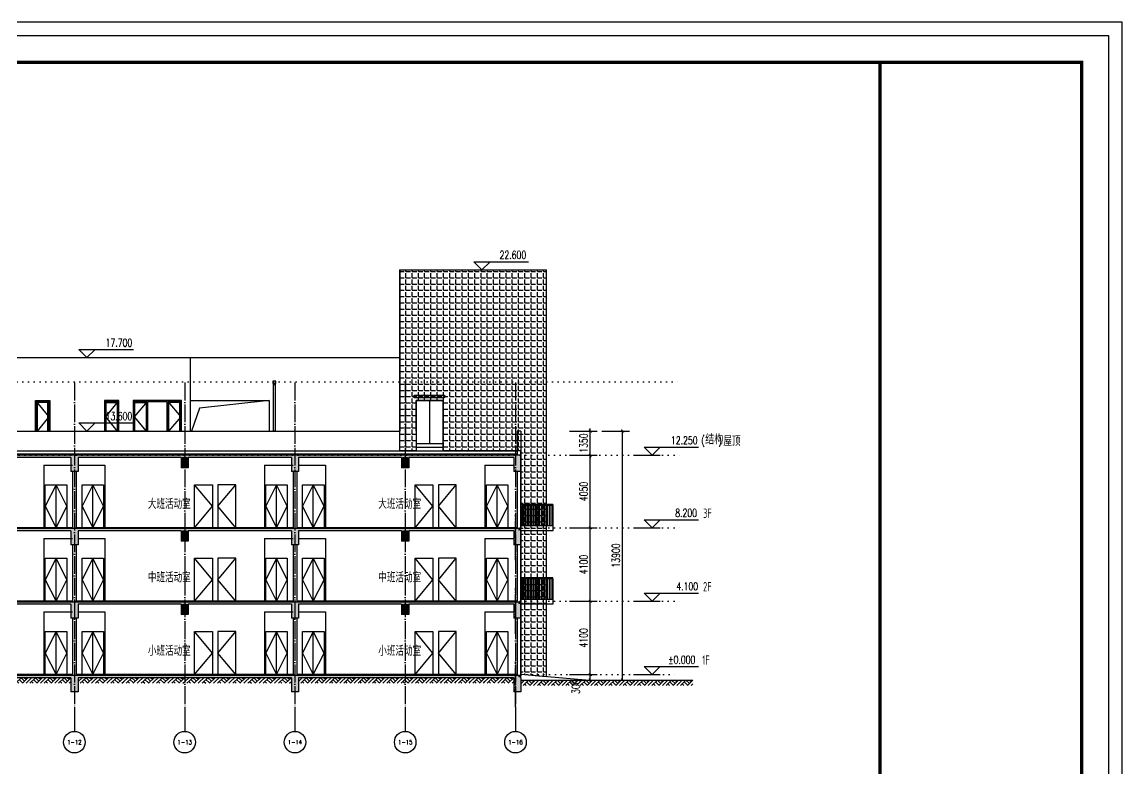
# Model space of a CAD drawing. Header units: millimetres. Extents: x -1048436 to -185795, y -983427 to 400387.
# Drawn here: x -707016 to -645663, y -934473 to -892827 of the extents above; entities that cross this region are included whole.
import ezdxf
from ezdxf.enums import TextEntityAlignment as Align

# ---------------------------------------------------------------- set-up
doc = ezdxf.new("R2010")
doc.units = ezdxf.units.MM
doc.header["$LTSCALE"] = 500
for name, pattern in [('1#游泳馆轴网$0$DOTE', [2.42, 2, -0.2, 0.02, -0.2]), ('A-FP_05$0$pln_L5$0$Col_L4$0$PHANTOM', [63.5, 31.75, -6.35, 6.35, -6.35, 6.35, -6.35]), ('DOT', [6.35, 0, -6.35])]:
    doc.linetypes.add(name, pattern=pattern)
for name, color, linetype in [('1#游泳馆轴网$0$建-轴线', 1, '1#游泳馆轴网$0$DOTE'), ('AXIS', 3, 'Continuous'), ('AXIS_TEXT', 7, 'Continuous'), ('C-SHET-TTLB', 11, 'Continuous'), ('DIM_ELEV', 3, 'Continuous'), ('PUB_DIM', 3, 'Continuous'), ('PUB_TEXT', 7, 'Continuous'), ('建-填充', 9, 'Continuous'), ('建-墙', 254, 'Continuous'), ('建-墙-完成面', 95, 'Continuous'), ('建-文字', 4, 'Continuous'), ('建-楼梯-扶手栏杆', 3, 'Continuous'), ('建-看线', 8, 'Continuous'), ('建-窗', 135, 'Continuous'), ('楼层虚线', 1, 'Continuous')]:
    doc.layers.add(name, color=color, linetype=linetype)
doc.styles.add('_TCH_AXIS', font='COMPLEX', dxfattribs={"bigfont": 'GBCBIG'})
doc.styles.add('_TCH_DIM', font='SIMPLEX', dxfattribs={"bigfont": 'GBCBIG'})
doc.styles.add('_TCH_DIM_T3', font='SIMPLEX', dxfattribs={"width": 0.705882, "bigfont": 'GBCBIG'})
doc.styles.add('ECADI', font='hzs.shx', dxfattribs={"width": 0.7, "bigfont": 'hztxt.shx'})
doc.styles.add('XD2008', font='xd-hzs.shx', dxfattribs={"width": 0.7, "bigfont": 'xd-hztxt.shx'})
doc.dimstyles.new('_TCH_ARCH&&150', dxfattribs={"dimtxt": 446.25, "dimasz": 150, "dimexe": 375, "dimexo": 450, "dimgap": 150, "dimtad": 1, "dimdec": 0, "dimzin": 0, "dimdsep": 46, "dimtxsty": '_TCH_DIM_T3', "dimblk": 'ARCHTICK', "dimcen": 0.09, "dimclrt": 7, "dimazin": 2, "dimtfac": 1, "dimtdec": 0, "dimtix": 1, "dimtmove": 2, "dimatfit": 3, "dimldrblk": 'ARCHTICK', "dimfxl": 1, "dimtolj": 1, "dimtzin": 0, "dimarcsym": 0})

# ---------------------------------------------------------------- blocks, each defined once
blk = doc.blocks.new('集团图框A1')
at = {"layer": 'C-SHET-TTLB'}
for points in [[(1095.85, -95.53), (1095.85, -699.53), (244.85, -699.53), (244.85, -95.53)], [(1090.85, -100.53), (1090.85, -694.53), (249.85, -694.53), (249.85, -100.53)]]:
    blk.add_lwpolyline(points, close=True, dxfattribs=at)
at = {"layer": 'C-SHET-TTLB', "const_width": 1.2}
blk.add_lwpolyline([(268.25, -110.53), (1080.85, -110.53), (1080.85, -684.53), (268.25, -684.53)], close=True, dxfattribs=at)
at = {"layer": 'C-SHET-TTLB'}
blk.add_lwpolyline([(1005.85, -110.53, 1.2, 1.2, 0), (1005.85, -684.53, 0.9, 0.9, 0)], format="xyseb", dxfattribs=at)
at = {"color": 2, "style": 'ECADI', "width": 0.7}
for tag, p in [('序号1', (1009.72, -381.88)), ('记要1', (1037.92, -381.9)), ('日期1', (1073.26, -381.71)), ('序号2', (1009.72, -387.77)), ('记要2', (1037.92, -387.79)), ('日期2', (1073.26, -387.6)), ('序号3', (1009.72, -393.63)), ('记要3', (1037.92, -393.65)), ('日期3', (1073.26, -393.46)), ('序号4', (1009.72, -399.51)), ('记要4', (1037.92, -399.53)), ('日期4', (1073.26, -399.35)), ('合作设计单位', (1042.53, -542.75)), ('审定人', (1041.84, -561.74)), ('审核人', (1041.84, -571.23)), ('设计总负责人', (1041.84, -580.99)), ('专业负责人', (1041.84, -591.72)), ('校对人', (1041.84, -601.96)), ('设计人', (1041.84, -611.83)), ('建设单位上', (1044.38, -619.93)), ('建设单位中', (1044.38, -623.89)), ('建设单位下', (1044.38, -627.74)), ('项目名称上', (1044.35, -632.3)), ('项目名称中', (1044.35, -636.38)), ('项目名称下', (1044.35, -640.33)), ('子项', (1043.59, -646.93)), ('图名上', (1044.47, -653.59)), ('图名中', (1044.47, -657.5)), ('图名下', (1044.47, -661.62)), ('工程编号', (1027.1, -667.58)), ('阶段', (1063.92, -667.61)), ('比例', (1025.96, -674.19)), ('专业', (1063.72, -673.97)), ('日期', (1026.1, -680.73)), ('图别、图号', (1066.05, -680.84))]:
    blk.add_attdef(tag, text='', height=3.5, dxfattribs=at).set_placement(p, align=Align.MIDDLE)
blk = doc.blocks.new('A1')
blk.add_blockref('集团图框A1', (-609654.51, -640037.88))
blk = doc.blocks.new('_ArchTick')
at = {"color": 0, "linetype": 'ByBlock', "const_width": 0.4}
blk.add_lwpolyline([(-0.5, -0.5), (0.5, 0.5)], dxfattribs=at)
blk = doc.blocks.new('*D311')
at = {"layer": 'Defpoints', "color": 0, "transparency": 16777216}
for p in [(-675117, -915661), (-673514, -915661), (-675117, -929561)]:
    blk.add_point(p, dxfattribs=at)
at = {"layer": 'PUB_DIM', "color": 0, "lineweight": -2, "transparency": 16777216}
for p, q in [((-674667, -915661), (-673139, -915661)), ((-673514, -929561), (-673514, -915661)), ((-674667, -929561), (-673139, -929561))]:
    blk.add_line(p, q, dxfattribs=at)
at = {"layer": 'PUB_DIM', "color": 0, "lineweight": -2, "transparency": 16777216, "xscale": 150, "yscale": 150, "zscale": 150}
for p, rotation in [((-673514, -915661), 90), ((-673514, -929561), 270)]:
    blk.add_blockref('_ArchTick', p, dxfattribs=dict(at, rotation=rotation))
at = {"layer": 'PUB_DIM', "color": 7, "transparency": 16777216, "insert": (-673887, -922611), "char_height": 446.2, "attachment_point": 5, "rotation": 90, "style": '_TCH_DIM_T3'}
blk.add_mtext('\\A1;13900', dxfattribs=at)
blk = doc.blocks.new('*D2859')
at = {"layer": 'Defpoints', "color": 0, "transparency": 16777216}
for p in [(-676920, -929261), (-675317, -929261), (-676920, -929561)]:
    blk.add_point(p, dxfattribs=at)
at = {"layer": 'PUB_DIM', "color": 0, "lineweight": -2, "transparency": 16777216}
for p, q in [((-676470, -929261), (-674942, -929261)), ((-675317, -929561), (-675317, -929261)), ((-676470, -929561), (-674942, -929561))]:
    blk.add_line(p, q, dxfattribs=at)
at = {"layer": 'PUB_DIM', "color": 0, "lineweight": -2, "transparency": 16777216, "xscale": 150, "yscale": 150, "zscale": 150}
for p, rotation in [((-675317, -929261), 90), ((-675317, -929561), 270)]:
    blk.add_blockref('_ArchTick', p, dxfattribs=dict(at, rotation=rotation))
at = {"layer": 'PUB_DIM', "color": 7, "transparency": 16777216, "insert": (-676127, -929931), "char_height": 446.2, "attachment_point": 5, "rotation": 90, "style": '_TCH_DIM_T3'}
blk.add_mtext('\\A1;300', dxfattribs=at)
blk = doc.blocks.new('*D2860')
at = {"layer": 'Defpoints', "color": 0, "transparency": 16777216}
for p in [(-676920, -925161), (-675317, -925161), (-676920, -929261)]:
    blk.add_point(p, dxfattribs=at)
at = {"layer": 'PUB_DIM', "color": 0, "lineweight": -2, "transparency": 16777216}
for p, q in [((-676470, -925161), (-674942, -925161)), ((-675317, -929261), (-675317, -925161)), ((-676470, -929261), (-674942, -929261))]:
    blk.add_line(p, q, dxfattribs=at)
at = {"layer": 'PUB_DIM', "color": 0, "lineweight": -2, "transparency": 16777216, "xscale": 150, "yscale": 150, "zscale": 150}
for p, rotation in [((-675317, -925161), 90), ((-675317, -929261), 270)]:
    blk.add_blockref('_ArchTick', p, dxfattribs=dict(at, rotation=rotation))
at = {"layer": 'PUB_DIM', "color": 7, "transparency": 16777216, "insert": (-675690, -927211), "char_height": 446.2, "attachment_point": 5, "rotation": 90, "style": '_TCH_DIM_T3'}
blk.add_mtext('\\A1;4100', dxfattribs=at)
blk = doc.blocks.new('*D2861')
at = {"layer": 'Defpoints', "color": 0, "transparency": 16777216}
for p in [(-676920, -921061), (-675317, -921061), (-676920, -925161)]:
    blk.add_point(p, dxfattribs=at)
at = {"layer": 'PUB_DIM', "color": 0, "lineweight": -2, "transparency": 16777216}
for p, q in [((-676470, -921061), (-674942, -921061)), ((-675317, -925161), (-675317, -921061)), ((-676470, -925161), (-674942, -925161))]:
    blk.add_line(p, q, dxfattribs=at)
at = {"layer": 'PUB_DIM', "color": 0, "lineweight": -2, "transparency": 16777216, "xscale": 150, "yscale": 150, "zscale": 150}
for p, rotation in [((-675317, -921061), 90), ((-675317, -925161), 270)]:
    blk.add_blockref('_ArchTick', p, dxfattribs=dict(at, rotation=rotation))
at = {"layer": 'PUB_DIM', "color": 7, "transparency": 16777216, "insert": (-675690, -923111), "char_height": 446.2, "attachment_point": 5, "rotation": 90, "style": '_TCH_DIM_T3'}
blk.add_mtext('\\A1;4100', dxfattribs=at)
blk = doc.blocks.new('*D2862')
at = {"layer": 'Defpoints', "color": 0, "transparency": 16777216}
for p in [(-676920, -917011), (-675317, -917011), (-676920, -921061)]:
    blk.add_point(p, dxfattribs=at)
at = {"layer": 'PUB_DIM', "color": 0, "lineweight": -2, "transparency": 16777216}
for p, q in [((-676470, -917011), (-674942, -917011)), ((-675317, -921061), (-675317, -917011)), ((-676470, -921061), (-674942, -921061))]:
    blk.add_line(p, q, dxfattribs=at)
at = {"layer": 'PUB_DIM', "color": 0, "lineweight": -2, "transparency": 16777216, "xscale": 150, "yscale": 150, "zscale": 150}
for p, rotation in [((-675317, -917011), 90), ((-675317, -921061), 270)]:
    blk.add_blockref('_ArchTick', p, dxfattribs=dict(at, rotation=rotation))
at = {"layer": 'PUB_DIM', "color": 7, "transparency": 16777216, "insert": (-675690, -919036), "char_height": 446.2, "attachment_point": 5, "rotation": 90, "style": '_TCH_DIM_T3'}
blk.add_mtext('\\A1;4050', dxfattribs=at)
blk = doc.blocks.new('*D2863')
at = {"layer": 'Defpoints', "color": 0, "transparency": 16777216}
for p in [(-676920, -915661), (-675317, -915661), (-676920, -917011)]:
    blk.add_point(p, dxfattribs=at)
at = {"layer": 'PUB_DIM', "color": 0, "lineweight": -2, "transparency": 16777216}
for p, q in [((-676470, -915661), (-674942, -915661)), ((-675317, -915661), (-675317, -915511)), ((-675317, -917011), (-675317, -915661)), ((-676470, -917011), (-674942, -917011)), ((-675317, -917011), (-675317, -917161))]:
    blk.add_line(p, q, dxfattribs=at)
at = {"layer": 'PUB_DIM', "color": 0, "lineweight": -2, "transparency": 16777216, "xscale": 150, "yscale": 150, "zscale": 150}
for p, rotation in [((-675317, -915661), 270), ((-675317, -917011), 90)]:
    blk.add_blockref('_ArchTick', p, dxfattribs=dict(at, rotation=rotation))
at = {"layer": 'PUB_DIM', "color": 7, "transparency": 16777216, "insert": (-675690, -916336), "char_height": 446.2, "attachment_point": 5, "rotation": 90, "style": '_TCH_DIM_T3'}
blk.add_mtext('\\A1;1350', dxfattribs=at)
blk = doc.blocks.new('$LinePat$素土夯实')
at = {"color": 0}
for p, q in [((0, -210), (210, 0)), ((120, -300), (420, 0)), ((420, 0), (608, -188)), ((495, -300), (795, 0)), ((615, 0), (705, -90)), ((210, -210), (300, -300)), ((315, -105), (502, -293)), ((705, -300), (795, -210))]:
    blk.add_line(p, q, dxfattribs=at)

msp = doc.modelspace()

# ---------------------------------------------------------------- hatches: boundary and pattern name
at = {"layer": '建-填充', "linetype": 'A-FP_05$0$pln_L5$0$Col_L4$0$PHANTOM'}
h = msp.add_hatch(dxfattribs=at)
h.set_pattern_fill('ANGLE', color=256, scale=100)
h.set_pattern_definition([(0, (670.55, -357387.74), (0, 349.25), [254, -95.25]), (90, (670.55, -357387.74), (-349.25, 2e-14), [254, -95.25])])
h.paths.add_polyline_path([(-677773.3, -929379.6), (-679192.1, -929261.4), (-679192.1, -916761.4), (-683532.1, -916761.4), (-683532.1, -913961.4), (-685032.1, -913961.4), (-685032.1, -916761.4), (-685942.1, -916761.4), (-685942.1, -906661.4), (-677773.3, -906661.4)])
at = {"layer": '建-填充'}
for points in [[(-704092.1, -917091.4), (-704092.1, -917011.4), (-710242.1, -917011.4), (-710242.1, -917091.4), (-710042.1, -917131.4), (-704292.1, -917131.4)], [(-704092.1, -917091.4), (-704292.1, -917131.4), (-704292.1, -917911.2), (-703892.1, -917911.2), (-703892.1, -917131.4)], [(-697942.1, -917091.4), (-697942.1, -917011.4), (-704092.1, -917011.4), (-704092.1, -917091.4), (-703892.1, -917131.4), (-698142.1, -917131.4)], [(-697942.1, -917091.4), (-698142.1, -917131.4), (-698142.1, -917711.2), (-697742.1, -917711.2), (-697742.1, -917131.4)], [(-691792.1, -917091.4), (-691792.1, -917011.4), (-697942.1, -917011.4), (-697942.1, -917091.4), (-697742.1, -917131.4), (-691992.1, -917131.4)], [(-691792.1, -917091.4), (-691992.1, -917131.4), (-691992.1, -917911.4), (-691592.1, -917911.4), (-691592.1, -917131.4)], [(-685642.1, -917091.4), (-685642.1, -917011.4), (-691792.1, -917011.4), (-691792.1, -917091.4), (-691592.1, -917131.4), (-685842.1, -917131.4)], [(-685642.1, -917091.4), (-685842.1, -917131.4), (-685842.1, -917711.4), (-685442.1, -917711.4), (-685442.1, -917131.4)], [(-679592.1, -917131.4), (-679192.1, -917011.4), (-685642.1, -917011.4), (-685642.1, -917091.4), (-685442.1, -917131.4)], [(-679192.1, -917011.4), (-679592.1, -917131.4), (-679592.1, -917911.4), (-679192.1, -917911.4)], [(-704092.1, -921191.4), (-704092.1, -921111.4), (-710242.1, -921111.4), (-710242.1, -921191.4), (-710042.1, -921231.4), (-704292.1, -921231.4)], [(-704092.1, -921191.4), (-704292.1, -921231.4), (-704292.1, -922011.2), (-703892.1, -922011.2), (-703892.1, -921231.4)], [(-697942.1, -921191.4), (-697942.1, -921111.4), (-704092.1, -921111.4), (-704092.1, -921191.4), (-703892.1, -921231.4), (-698142.1, -921231.4)], [(-697942.1, -921191.4), (-698142.1, -921231.4), (-698142.1, -921811.2), (-697742.1, -921811.2), (-697742.1, -921231.4)], [(-691792.1, -921191.4), (-691792.1, -921111.4), (-697942.1, -921111.4), (-697942.1, -921191.4), (-697742.1, -921231.4), (-691992.1, -921231.4)], [(-691792.1, -921191.4), (-691992.1, -921231.4), (-691992.1, -922011.4), (-691592.1, -922011.4), (-691592.1, -921231.4)], [(-685642.1, -921191.4), (-685642.1, -921111.4), (-691792.1, -921111.4), (-691792.1, -921191.4), (-691592.1, -921231.4), (-685842.1, -921231.4)], [(-685642.1, -921191.4), (-685842.1, -921231.4), (-685842.1, -921811.4), (-685442.1, -921811.4), (-685442.1, -921231.4)], [(-679358.8, -921191.4), (-679292.1, -921111.4), (-685642.1, -921111.4), (-685642.1, -921191.4), (-685442.1, -921231.4), (-679592.1, -921231.4)], [(-679358.8, -921191.4), (-679592.1, -921231.4), (-679592.1, -922011.4), (-679192.1, -922011.4), (-679192.1, -921231.4)], [(-679192.1, -921111.4), (-679292.1, -921111.4), (-679358.8, -921191.4), (-679192.1, -921231.4)], [(-704092.1, -925291.4), (-704092.1, -925211.4), (-710242.1, -925211.4), (-710242.1, -925291.4), (-710042.1, -925331.4), (-704292.1, -925331.4)], [(-704092.1, -925291.4), (-704292.1, -925331.4), (-704292.1, -926111.2), (-703892.1, -926111.2), (-703892.1, -925331.4)], [(-697942.1, -925291.4), (-697942.1, -925211.4), (-704092.1, -925211.4), (-704092.1, -925291.4), (-703892.1, -925331.4), (-698142.1, -925331.4)], [(-697942.1, -925291.4), (-698142.1, -925331.4), (-698142.1, -925911.2), (-697742.1, -925911.2), (-697742.1, -925331.4)], [(-691792.1, -925291.4), (-691792.1, -925211.4), (-697942.1, -925211.4), (-697942.1, -925291.4), (-697742.1, -925331.4), (-691992.1, -925331.4)], [(-691792.1, -925291.4), (-691992.1, -925331.4), (-691992.1, -926111.4), (-691592.1, -926111.4), (-691592.1, -925331.4)], [(-685642.1, -925291.4), (-685642.1, -925211.4), (-691792.1, -925211.4), (-691792.1, -925291.4), (-691592.1, -925331.4), (-685842.1, -925331.4)], [(-685642.1, -925291.4), (-685842.1, -925331.4), (-685842.1, -925911.4), (-685442.1, -925911.4), (-685442.1, -925331.4)], [(-679358.8, -925291.4), (-679292.1, -925211.4), (-685642.1, -925211.4), (-685642.1, -925291.4), (-685442.1, -925331.4), (-679592.1, -925331.4)], [(-679358.8, -925291.4), (-679592.1, -925331.4), (-679592.1, -926111.4), (-679192.1, -926111.4), (-679192.1, -925331.4)], [(-679192.1, -925211.4), (-679292.1, -925211.4), (-679358.8, -925291.4), (-679192.1, -925331.4)], [(-704092.1, -929391.4), (-704092.1, -929311.4), (-716692.1, -929311.4), (-716292.1, -929431.4), (-704292.1, -929431.4)], [(-704092.1, -929391.4), (-704292.1, -929431.4), (-704292.1, -930211.2), (-703892.1, -930211.2), (-703892.1, -929431.4)], [(-691792.1, -929391.4), (-691792.1, -929311.4), (-704092.1, -929311.4), (-704092.1, -929391.4), (-703892.1, -929431.4), (-691992.1, -929431.4)], [(-691792.1, -929391.4), (-691992.1, -929431.4), (-691992.1, -930211.4), (-691592.1, -930211.4), (-691592.1, -929431.4)], [(-679358.8, -929391.4), (-679292.1, -929311.4), (-691792.1, -929311.4), (-691792.1, -929391.4), (-691592.1, -929431.4), (-679592.1, -929431.4)], [(-679358.8, -929391.4), (-679592.1, -929431.4), (-679592.1, -930211.4), (-679192.1, -930211.4), (-679192.1, -929431.4)], [(-679192.1, -929311.4), (-679292.1, -929311.4), (-679358.8, -929391.4), (-679192.1, -929431.4)]]:
    msp.add_hatch(color=256, dxfattribs=at).paths.add_polyline_path(points)

# ---------------------------------------------------------------- linework, layer by layer
for p, q in [((-685942.1, -906661.4), (-677773.3, -906661.4)), ((-685942.1, -906661.4), (-685942.1, -915661.4)), ((-677773.3, -906661.4), (-677773.3, -929379.6)), ((-734540.5, -911561.4), (-685942.1, -911561.4)), ((-697640.5, -911561.4), (-697640.5, -915661.4)), ((-692851.9, -912879.7), (-693033.9, -912879.7)), ((-693033.9, -912879.7), (-693033.9, -912984.8)), ((-692851.9, -912984.8), (-692851.9, -912879.7)), ((-693033.9, -912984.8), (-692851.9, -912984.8)), ((-693033.9, -912984.8), (-692992.9, -913061.4)), ((-692992.9, -913061.4), (-692892.9, -913061.4)), ((-692892.9, -913061.4), (-692851.9, -912984.8)), ((-697640.5, -913961.4), (-693234.2, -913961.4)), ((-693234.2, -913961.4), (-693234.2, -915661.4)), ((-685032.1, -913961.4), (-683532.1, -913961.4)), ((-685032.1, -913961.4), (-683532.1, -913961.4)), ((-685032.1, -913961.4), (-685032.1, -915661.4)), ((-684282.1, -913961.4), (-684282.1, -916361.4)), ((-683532.1, -913961.4), (-683532.1, -915661.4)), ((-685032.1, -914611.4), (-685032.1, -915661.4)), ((-683532.1, -914611.4), (-683532.1, -915661.4)), ((-685032.1, -916361.4), (-683532.1, -916361.4)), ((-685032.1, -916561.4), (-683532.1, -916561.4)), ((-728792.1, -916761.4), (-679392.1, -916761.4)), ((-677392.1, -920961.4), (-679192.1, -920961.4)), ((-677392.1, -921061.4), (-677392.1, -920961.4)), ((-677392.1, -925061.4), (-679192.1, -925061.4)), ((-677392.1, -925161.4), (-677392.1, -925061.4)), ((-679192.1, -929561.4), (-669604.8, -929561.4))]:
    msp.add_line(p, q)
at = {"const_width": 50}
msp.add_lwpolyline([(-677773.3, -929379.6), (-677773.3, -906661.4), (-685942.1, -906661.4), (-685942.1, -911561.4), (-734540.5, -911561.4), (-734540.5, -909911.4), (-739342.2, -909911.4), (-739342.2, -917361.4)], dxfattribs=at)
for points in [[(-677773.3, -929379.6), (-679192.1, -929261.4), (-679192.1, -916761.4), (-683532.1, -916761.4), (-683532.1, -913961.4), (-685032.1, -913961.4), (-685032.1, -916761.4), (-685942.1, -916761.4), (-685942.1, -906661.4), (-677773.3, -906661.4)], [(-692992.9, -913061.4), (-692892.9, -913061.4), (-692892.9, -915661.4), (-692992.9, -915661.4)]]:
    msp.add_lwpolyline(points, close=True)
for points in [[(-693234.2, -913961.4), (-697118.6, -914383.1), (-697569.9, -915661.4)], [(-685032.1, -915661.4), (-685032.1, -913961.4), (-683532.1, -913961.4), (-683532.1, -915661.4)], [(-685032.1, -915661.4), (-685032.1, -913961.4), (-683532.1, -913961.4), (-683532.1, -915661.4)], [(-679192.1, -921211.4), (-677392.1, -921211.4), (-677392.1, -920961.4), (-679192.1, -920961.4)], [(-679192.1, -925311.4), (-677392.1, -925311.4), (-677392.1, -925061.4), (-679192.1, -925061.4)], [(-675592.1, -929561.4), (-679192.1, -929261.4)]]:
    msp.add_lwpolyline(points)
at = {"layer": '1#游泳馆轴网$0$建-轴线'}
for p, q in [((-704092.1, -912961.4), (-704092.1, -931075.7)), ((-697942.1, -912961.4), (-697942.1, -931075.7)), ((-691792.1, -912961.4), (-691792.1, -931075.9)), ((-685642.1, -912961.4), (-685642.1, -931075.7)), ((-679492.1, -912961.4), (-679492.1, -931075.7))]:
    msp.add_line(p, q, dxfattribs=at)
for points in [[(-679492.1, -922875.7), (-679492.1, -920325.2)], [(-679492.1, -926975.7), (-679492.1, -924425.2)], [(-679492.1, -931075.7), (-679492.1, -928525.2)]]:
    msp.add_lwpolyline(points, dxfattribs=at)
at = {"layer": 'AXIS'}
for p, q in [((-704092.1, -931075.7), (-704092.1, -932430.5)), ((-697942.1, -931075.7), (-697942.1, -932430.5)), ((-691792.1, -931075.7), (-691792.1, -932430.5)), ((-685642.1, -931075.7), (-685642.1, -932430.5)), ((-679492.1, -931075.7), (-679492.1, -932430.5))]:
    msp.add_line(p, q, dxfattribs=at)
for centre in [(-704092.1, -933030.5), (-697942.1, -933030.5), (-691792.1, -933030.5), (-685642.1, -933030.5), (-679492.1, -933030.5)]:
    msp.add_circle(centre, 600, dxfattribs=at)
at = {"layer": 'DIM_ELEV'}
for p, q in [((-682410, -906661.4), (-680910, -906661.4)), ((-681360, -906661.4), (-681810, -906211.4)), ((-681810, -906211.4), (-678772.5, -906211.4)), ((-681360, -906661.4), (-680910, -906211.4)), ((-704442.1, -911561.4), (-702942.1, -911561.4)), ((-703392.1, -911561.4), (-703842.1, -911111.4)), ((-703842.1, -911111.4), (-700804.6, -911111.4)), ((-703392.1, -911561.4), (-702942.1, -911111.4)), ((-703392.1, -915661.4), (-703842.1, -915211.4)), ((-703842.1, -915211.4), (-700804.6, -915211.4)), ((-703392.1, -915661.4), (-702942.1, -915211.4)), ((-704442.1, -915661.4), (-702942.1, -915661.4)), ((-671862.7, -917011.4), (-672312.7, -916561.4)), ((-672312.7, -916561.4), (-669275.2, -916561.4)), ((-671862.7, -917011.4), (-671412.7, -916561.4)), ((-672912.7, -917011.4), (-671412.7, -917011.4)), ((-671862.7, -921061.4), (-672312.7, -920611.4)), ((-672312.7, -920611.4), (-669275.2, -920611.4)), ((-671862.7, -921061.4), (-671412.7, -920611.4)), ((-672912.7, -921061.4), (-671412.7, -921061.4)), ((-672912.7, -925161.4), (-671412.7, -925161.4)), ((-671862.7, -925161.4), (-672312.7, -924711.4)), ((-672312.7, -924711.4), (-669275.2, -924711.4)), ((-671862.7, -925161.4), (-671412.7, -924711.4)), ((-671862.7, -929261.4), (-672312.7, -928811.4)), ((-672312.7, -928811.4), (-669275.2, -928811.4)), ((-671862.7, -929261.4), (-671412.7, -928811.4)), ((-672912.7, -929261.4), (-671412.7, -929261.4))]:
    msp.add_line(p, q, dxfattribs=at)
at = {"layer": '建-墙'}
for p, q in [((-679392.1, -915661.4), (-679392.1, -917011.4)), ((-679192.1, -915661.4), (-679392.1, -915661.4)), ((-679192.1, -915661.4), (-679192.1, -917011.4)), ((-704092.1, -917011.4), (-710242.1, -917011.4)), ((-704292.1, -917131.4), (-710042.1, -917131.4)), ((-704292.1, -917131.4), (-704292.1, -917911.2)), ((-697942.1, -917011.4), (-704092.1, -917011.4)), ((-703892.1, -917131.4), (-703892.1, -917911.2)), ((-698142.1, -917131.4), (-703892.1, -917131.4)), ((-698142.1, -917131.4), (-698142.1, -917711.2)), ((-691792.1, -917011.4), (-697942.1, -917011.4)), ((-691992.1, -917131.4), (-697742.1, -917131.4)), ((-697742.1, -917131.4), (-697742.1, -917711.2)), ((-691992.1, -917131.4), (-691992.1, -917911.4)), ((-685642.1, -917011.4), (-691792.1, -917011.4)), ((-685842.1, -917131.4), (-691592.1, -917131.4)), ((-691592.1, -917131.4), (-691592.1, -917911.4)), ((-685842.1, -917131.4), (-685842.1, -917711.4)), ((-679192.1, -917011.4), (-685642.1, -917011.4)), ((-679592.1, -917131.4), (-685442.1, -917131.4)), ((-685442.1, -917131.4), (-685442.1, -917711.4)), ((-679592.1, -917131.4), (-679592.1, -917911.4)), ((-679192.1, -917011.4), (-679192.1, -917911.4)), ((-697742.1, -917711.2), (-698142.1, -917711.2)), ((-685442.1, -917711.4), (-685842.1, -917711.4)), ((-703892.1, -917911.2), (-704292.1, -917911.2)), ((-704192.1, -917911.2), (-704192.1, -921111.4)), ((-703992.1, -917911.2), (-703992.1, -921111.4)), ((-691592.1, -917911.4), (-691992.1, -917911.4)), ((-691892.1, -917911.4), (-691892.1, -921111.4)), ((-691692.1, -917911.4), (-691692.1, -921111.4)), ((-679192.1, -917911.4), (-679592.1, -917911.4)), ((-679392.1, -917911.4), (-679392.1, -921111.4)), ((-679192.1, -917911.4), (-679192.1, -921111.4)), ((-704092.1, -921111.4), (-710242.1, -921111.4)), ((-704292.1, -921231.4), (-710042.1, -921231.4)), ((-704292.1, -921231.4), (-704292.1, -922011.2)), ((-697942.1, -921111.4), (-704092.1, -921111.4)), ((-703892.1, -921231.4), (-703892.1, -922011.2)), ((-698142.1, -921231.4), (-703892.1, -921231.4)), ((-698142.1, -921231.4), (-698142.1, -921811.2)), ((-691792.1, -921111.4), (-697942.1, -921111.4)), ((-697742.1, -921231.4), (-697742.1, -921811.2)), ((-691992.1, -921231.4), (-697742.1, -921231.4)), ((-691992.1, -921231.4), (-691992.1, -922011.4)), ((-685642.1, -921111.4), (-691792.1, -921111.4)), ((-691592.1, -921231.4), (-691592.1, -922011.4)), ((-685842.1, -921231.4), (-691592.1, -921231.4)), ((-685842.1, -921231.4), (-685842.1, -921811.4)), ((-679292.1, -921111.4), (-685642.1, -921111.4)), ((-685442.1, -921231.4), (-685442.1, -921811.4)), ((-679592.1, -921231.4), (-685442.1, -921231.4)), ((-679592.1, -921231.4), (-679592.1, -922011.4)), ((-679192.1, -921111.4), (-679292.1, -921111.4)), ((-679192.1, -921231.4), (-679192.1, -921111.4)), ((-679192.1, -921231.4), (-679192.1, -922011.4)), ((-679192.1, -921231.4), (-679192.1, -921231.4)), ((-703892.1, -922011.2), (-704292.1, -922011.2)), ((-704192.1, -922011.2), (-704192.1, -925211.4)), ((-703992.1, -922011.2), (-703992.1, -925211.4)), ((-697742.1, -921811.2), (-698142.1, -921811.2)), ((-691592.1, -922011.4), (-691992.1, -922011.4)), ((-691892.1, -922011.4), (-691892.1, -925211.4)), ((-691692.1, -922011.4), (-691692.1, -925211.4)), ((-685442.1, -921811.4), (-685842.1, -921811.4)), ((-679192.1, -922011.4), (-679592.1, -922011.4)), ((-679392.1, -922011.4), (-679392.1, -925211.4)), ((-679192.1, -922011.4), (-679192.1, -925211.4)), ((-704092.1, -925211.4), (-710242.1, -925211.4)), ((-704292.1, -925331.4), (-710042.1, -925331.4)), ((-704292.1, -925331.4), (-704292.1, -926111.2)), ((-697942.1, -925211.4), (-704092.1, -925211.4)), ((-703892.1, -925331.4), (-703892.1, -926111.2)), ((-698142.1, -925331.4), (-703892.1, -925331.4)), ((-698142.1, -925331.4), (-698142.1, -925911.2)), ((-691792.1, -925211.4), (-697942.1, -925211.4)), ((-697742.1, -925331.4), (-697742.1, -925911.2)), ((-691992.1, -925331.4), (-697742.1, -925331.4)), ((-691992.1, -925331.4), (-691992.1, -926111.4)), ((-685642.1, -925211.4), (-691792.1, -925211.4)), ((-691592.1, -925331.4), (-691592.1, -926111.4)), ((-685842.1, -925331.4), (-691592.1, -925331.4)), ((-685842.1, -925331.4), (-685842.1, -925911.4)), ((-679292.1, -925211.4), (-685642.1, -925211.4)), ((-685442.1, -925331.4), (-685442.1, -925911.4)), ((-679592.1, -925331.4), (-685442.1, -925331.4)), ((-679592.1, -925331.4), (-679592.1, -926111.4)), ((-679192.1, -925211.4), (-679292.1, -925211.4)), ((-679192.1, -925331.4), (-679192.1, -925211.4)), ((-679192.1, -925331.4), (-679192.1, -926111.4)), ((-679192.1, -925331.4), (-679192.1, -925331.4)), ((-703892.1, -926111.2), (-704292.1, -926111.2)), ((-704192.1, -926111.2), (-704192.1, -929311.4)), ((-703992.1, -926111.2), (-703992.1, -929311.4)), ((-697742.1, -925911.2), (-698142.1, -925911.2)), ((-691592.1, -926111.4), (-691992.1, -926111.4)), ((-691892.1, -926111.4), (-691892.1, -929311.4)), ((-691692.1, -926111.4), (-691692.1, -929311.4)), ((-685442.1, -925911.4), (-685842.1, -925911.4)), ((-679192.1, -926111.4), (-679592.1, -926111.4)), ((-679392.1, -926111.4), (-679392.1, -929311.4)), ((-679192.1, -926111.4), (-679192.1, -929311.4)), ((-704092.1, -929311.4), (-716692.1, -929311.4)), ((-704292.1, -929431.4), (-716292.1, -929431.4)), ((-704292.1, -929431.4), (-704292.1, -930211.2)), ((-691792.1, -929311.4), (-704092.1, -929311.4)), ((-691992.1, -929431.4), (-703892.1, -929431.4)), ((-703892.1, -929431.4), (-703892.1, -930211.2)), ((-691992.1, -929431.4), (-691992.1, -930211.4)), ((-679292.1, -929311.4), (-691792.1, -929311.4)), ((-679592.1, -929431.4), (-691592.1, -929431.4)), ((-691592.1, -929431.4), (-691592.1, -930211.4)), ((-679592.1, -929431.4), (-679592.1, -930211.4)), ((-679192.1, -929311.4), (-679292.1, -929311.4)), ((-679192.1, -929431.4), (-679192.1, -929311.4)), ((-679192.1, -929431.4), (-679192.1, -929431.4)), ((-679192.1, -929431.4), (-679192.1, -930211.4)), ((-703892.1, -930211.2), (-704292.1, -930211.2)), ((-691592.1, -930211.4), (-691992.1, -930211.4)), ((-679192.1, -930211.4), (-679592.1, -930211.4))]:
    msp.add_line(p, q, dxfattribs=at)
at = {"layer": '建-墙-完成面'}
for p, q in [((-704092.1, -916961.4), (-710242.1, -916961.4)), ((-697942.1, -916961.4), (-704092.1, -916961.4)), ((-691792.1, -916961.4), (-697942.1, -916961.4)), ((-685642.1, -916961.4), (-691792.1, -916961.4)), ((-679392.1, -916961.4), (-685642.1, -916961.4)), ((-704192.1, -921061.4), (-710242.1, -921061.4)), ((-697942.1, -921061.4), (-703992.1, -921061.4)), ((-691892.1, -921061.4), (-697942.1, -921061.4)), ((-685642.1, -921061.4), (-691692.1, -921061.4)), ((-679392.1, -921061.4), (-685642.1, -921061.4)), ((-679191.2, -921231.4), (-679191.3, -921230.8)), ((-704192.1, -925161.4), (-710242.1, -925161.4)), ((-697942.1, -925161.4), (-703992.1, -925161.4)), ((-691892.1, -925161.4), (-697942.1, -925161.4)), ((-685642.1, -925161.4), (-691692.1, -925161.4)), ((-679392.1, -925161.4), (-685642.1, -925161.4)), ((-679171.8, -925328.9), (-679173.3, -925317)), ((-704192.1, -929261.4), (-716692.1, -929261.4)), ((-691892.1, -929261.4), (-703992.1, -929261.4)), ((-679392.1, -929261.4), (-691692.1, -929261.4)), ((-679195.4, -929431.3), (-679195.4, -929433.2))]:
    msp.add_line(p, q, dxfattribs=at)
at = {"layer": '建-楼梯-扶手栏杆'}
for p, q in [((-677417.1, -919761.4), (-679192.1, -919761.4)), ((-679117.1, -919811.4), (-679117.1, -920961.4)), ((-677417.1, -919811.4), (-679117.1, -919811.4)), ((-679067.1, -919811.4), (-679067.1, -920961.4)), ((-678967.1, -919811.4), (-678967.1, -920961.4)), ((-678917.1, -919811.4), (-678917.1, -920961.4)), ((-678817.1, -919811.4), (-678817.1, -920961.4)), ((-678767.1, -919811.4), (-678767.1, -920961.4)), ((-678667.1, -919811.4), (-678667.1, -920961.4)), ((-678617.1, -919811.4), (-678617.1, -920961.4)), ((-678517.1, -919811.4), (-678517.1, -920961.4)), ((-678467.1, -919811.4), (-678467.1, -920961.4)), ((-678367.1, -919811.4), (-678367.1, -920961.4)), ((-678317.1, -919811.4), (-678317.1, -920961.4)), ((-678217.1, -919811.4), (-678217.1, -920961.4)), ((-678167.1, -919811.4), (-678167.1, -920961.4)), ((-678067.1, -919811.4), (-678067.1, -920961.4)), ((-678017.1, -919811.4), (-678017.1, -920961.4)), ((-677917.1, -919811.4), (-677917.1, -920961.4)), ((-677867.1, -919811.4), (-677867.1, -920961.4)), ((-677767.1, -919811.4), (-677767.1, -920961.4)), ((-677717.1, -919811.4), (-677717.1, -920961.4)), ((-677617.1, -919811.4), (-677617.1, -920961.4)), ((-677567.1, -919811.4), (-677567.1, -920961.4)), ((-677467.1, -919811.4), (-677467.1, -920961.4)), ((-677417.1, -919761.4), (-677417.1, -919811.4)), ((-677417.1, -919811.4), (-677417.1, -920961.4)), ((-677417.1, -923861.4), (-679192.1, -923861.4)), ((-679117.1, -923911.4), (-679117.1, -925061.4)), ((-677417.1, -923911.4), (-679117.1, -923911.4)), ((-679067.1, -923911.4), (-679067.1, -925061.4)), ((-678967.1, -923911.4), (-678967.1, -925061.4)), ((-678917.1, -923911.4), (-678917.1, -925061.4)), ((-678817.1, -923911.4), (-678817.1, -925061.4)), ((-678767.1, -923911.4), (-678767.1, -925061.4)), ((-678667.1, -923911.4), (-678667.1, -925061.4)), ((-678617.1, -923911.4), (-678617.1, -925061.4)), ((-678517.1, -923911.4), (-678517.1, -925061.4)), ((-678467.1, -923911.4), (-678467.1, -925061.4)), ((-678367.1, -923911.4), (-678367.1, -925061.4)), ((-678317.1, -923911.4), (-678317.1, -925061.4)), ((-678217.1, -923911.4), (-678217.1, -925061.4)), ((-678167.1, -923911.4), (-678167.1, -925061.4)), ((-678067.1, -923911.4), (-678067.1, -925061.4)), ((-678017.1, -923911.4), (-678017.1, -925061.4)), ((-677917.1, -923911.4), (-677917.1, -925061.4)), ((-677867.1, -923911.4), (-677867.1, -925061.4)), ((-677767.1, -923911.4), (-677767.1, -925061.4)), ((-677717.1, -923911.4), (-677717.1, -925061.4)), ((-677617.1, -923911.4), (-677617.1, -925061.4)), ((-677567.1, -923911.4), (-677567.1, -925061.4)), ((-677467.1, -923911.4), (-677467.1, -925061.4)), ((-677417.1, -923911.4), (-677417.1, -923861.4)), ((-677417.1, -923911.4), (-677417.1, -925061.4))]:
    msp.add_line(p, q, dxfattribs=at)
at = {"layer": '建-看线'}
for p, q in [((-705792.1, -917561.4), (-705792.1, -921061.4)), ((-705792.1, -917561.4), (-704192.1, -917561.4)), ((-703892.1, -917561.4), (-702392.1, -917561.4)), ((-702392.1, -917561.4), (-702392.1, -921061.4)), ((-693492.1, -917561.4), (-693492.1, -921061.4)), ((-693492.1, -917561.4), (-691892.1, -917561.4)), ((-691592.1, -917561.4), (-690092.1, -917561.4)), ((-690092.1, -917561.4), (-690092.1, -921061.4)), ((-681192.1, -917561.4), (-681192.1, -921061.4)), ((-681192.1, -917561.4), (-679592.1, -917561.4)), ((-705792.1, -921661.4), (-705792.1, -925161.4)), ((-705792.1, -921661.4), (-704192.1, -921661.4)), ((-703892.1, -921661.4), (-702392.1, -921661.4)), ((-702392.1, -921661.4), (-702392.1, -925161.4)), ((-693492.1, -921661.4), (-693492.1, -925161.4)), ((-693492.1, -921661.4), (-691892.1, -921661.4)), ((-691592.1, -921661.4), (-690092.1, -921661.4)), ((-690092.1, -921661.4), (-690092.1, -925161.4)), ((-681192.1, -921661.4), (-681192.1, -925161.4)), ((-681192.1, -921661.4), (-679592.1, -921661.4)), ((-705792.1, -925761.4), (-705792.1, -929261.4)), ((-705792.1, -925761.4), (-704192.1, -925761.4)), ((-703892.1, -925761.4), (-702392.1, -925761.4)), ((-702392.1, -925761.4), (-702392.1, -929261.4)), ((-693492.1, -925761.4), (-693492.1, -929261.4)), ((-693492.1, -925761.4), (-691892.1, -925761.4)), ((-691592.1, -925761.4), (-690092.1, -925761.4)), ((-690092.1, -925761.4), (-690092.1, -929261.4)), ((-681192.1, -925761.4), (-681192.1, -929261.4)), ((-681192.1, -925761.4), (-679592.1, -925761.4))]:
    msp.add_line(p, q, dxfattribs=at)
for points in [[(-728992.1, -915661.4), (-728992.1, -913411.4), (-716092.1, -913411.4), (-716092.1, -915661.4), (-685942.1, -915661.4)], [(-705717.1, -921061.4), (-705717.1, -918661.4), (-704517.1, -918661.4), (-704517.1, -921061.4), (-705717.1, -921061.4), (-705117.1, -921061.4), (-705117.1, -918661.4), (-705717.1, -919861.4), (-705117.1, -921061.4), (-704517.1, -919861.4), (-705117.1, -918661.4)], [(-703667.1, -921061.2), (-703667.1, -918661.2), (-702467.1, -918661.2), (-702467.1, -921061.2), (-703667.1, -921061.2), (-703067.1, -921061.2), (-703067.1, -918661.2), (-703667.1, -919861.2), (-703067.1, -921061.2), (-702467.1, -919861.2), (-703067.1, -918661.2)], [(-697392.1, -921061.2), (-697392.1, -918661.2), (-696392.1, -918661.2), (-696392.1, -921061.2), (-697392.1, -921061.2), (-696392.1, -919861.2), (-697392.1, -918661.2)], [(-695092.1, -921061.2), (-695092.1, -918661.2), (-696092.1, -918661.2), (-696092.1, -921061.2), (-695092.1, -921061.2), (-696092.1, -919861.2), (-695092.1, -918661.2)], [(-693417.1, -921061.2), (-693417.1, -918661.2), (-692217.1, -918661.2), (-692217.1, -921061.2), (-693417.1, -921061.2), (-692817.1, -921061.2), (-692817.1, -918661.2), (-693417.1, -919861.2), (-692817.1, -921061.2), (-692217.1, -919861.2), (-692817.1, -918661.2)], [(-691367.1, -921061.4), (-691367.1, -918661.4), (-690167.1, -918661.4), (-690167.1, -921061.4), (-691367.1, -921061.4), (-690767.1, -921061.4), (-690767.1, -918661.4), (-691367.1, -919861.4), (-690767.1, -921061.4), (-690167.1, -919861.4), (-690767.1, -918661.4)], [(-685092.1, -921061.4), (-685092.1, -918661.4), (-684092.1, -918661.4), (-684092.1, -921061.4), (-685092.1, -921061.4), (-684092.1, -919861.4), (-685092.1, -918661.4)], [(-682792.1, -921061.4), (-682792.1, -918661.4), (-683792.1, -918661.4), (-683792.1, -921061.4), (-682792.1, -921061.4), (-683792.1, -919861.4), (-682792.1, -918661.4)], [(-681117.1, -921061.4), (-681117.1, -918661.4), (-679917.1, -918661.4), (-679917.1, -921061.4), (-681117.1, -921061.4), (-680517.1, -921061.4), (-680517.1, -918661.4), (-681117.1, -919861.4), (-680517.1, -921061.4), (-679917.1, -919861.4), (-680517.1, -918661.4)], [(-705717.1, -925161.4), (-705717.1, -922761.4), (-704517.1, -922761.4), (-704517.1, -925161.4), (-705717.1, -925161.4), (-705117.1, -925161.4), (-705117.1, -922761.4), (-705717.1, -923961.4), (-705117.1, -925161.4), (-704517.1, -923961.4), (-705117.1, -922761.4)], [(-703667.1, -925161.2), (-703667.1, -922761.2), (-702467.1, -922761.2), (-702467.1, -925161.2), (-703667.1, -925161.2), (-703067.1, -925161.2), (-703067.1, -922761.2), (-703667.1, -923961.2), (-703067.1, -925161.2), (-702467.1, -923961.2), (-703067.1, -922761.2)], [(-697392.1, -925161.2), (-697392.1, -922761.2), (-696392.1, -922761.2), (-696392.1, -925161.2), (-697392.1, -925161.2), (-696392.1, -923961.2), (-697392.1, -922761.2)], [(-695092.1, -925161.2), (-695092.1, -922761.2), (-696092.1, -922761.2), (-696092.1, -925161.2), (-695092.1, -925161.2), (-696092.1, -923961.2), (-695092.1, -922761.2)], [(-693417.1, -925161.2), (-693417.1, -922761.2), (-692217.1, -922761.2), (-692217.1, -925161.2), (-693417.1, -925161.2), (-692817.1, -925161.2), (-692817.1, -922761.2), (-693417.1, -923961.2), (-692817.1, -925161.2), (-692217.1, -923961.2), (-692817.1, -922761.2)], [(-691367.1, -925161.4), (-691367.1, -922761.4), (-690167.1, -922761.4), (-690167.1, -925161.4), (-691367.1, -925161.4), (-690767.1, -925161.4), (-690767.1, -922761.4), (-691367.1, -923961.4), (-690767.1, -925161.4), (-690167.1, -923961.4), (-690767.1, -922761.4)], [(-685092.1, -925161.4), (-685092.1, -922761.4), (-684092.1, -922761.4), (-684092.1, -925161.4), (-685092.1, -925161.4), (-684092.1, -923961.4), (-685092.1, -922761.4)], [(-682792.1, -925161.4), (-682792.1, -922761.4), (-683792.1, -922761.4), (-683792.1, -925161.4), (-682792.1, -925161.4), (-683792.1, -923961.4), (-682792.1, -922761.4)], [(-681117.1, -925161.4), (-681117.1, -922761.4), (-679917.1, -922761.4), (-679917.1, -925161.4), (-681117.1, -925161.4), (-680517.1, -925161.4), (-680517.1, -922761.4), (-681117.1, -923961.4), (-680517.1, -925161.4), (-679917.1, -923961.4), (-680517.1, -922761.4)], [(-705717.1, -929261.4), (-705717.1, -926861.4), (-704517.1, -926861.4), (-704517.1, -929261.4), (-705717.1, -929261.4), (-705117.1, -929261.4), (-705117.1, -926861.4), (-705717.1, -928061.4), (-705117.1, -929261.4), (-704517.1, -928061.4), (-705117.1, -926861.4)], [(-703667.1, -929261.2), (-703667.1, -926861.2), (-702467.1, -926861.2), (-702467.1, -929261.2), (-703667.1, -929261.2), (-703067.1, -929261.2), (-703067.1, -926861.2), (-703667.1, -928061.2), (-703067.1, -929261.2), (-702467.1, -928061.2), (-703067.1, -926861.2)], [(-697392.1, -929261.2), (-697392.1, -926861.2), (-696392.1, -926861.2), (-696392.1, -929261.2), (-697392.1, -929261.2), (-696392.1, -928061.2), (-697392.1, -926861.2)], [(-695092.1, -929261.2), (-695092.1, -926861.2), (-696092.1, -926861.2), (-696092.1, -929261.2), (-695092.1, -929261.2), (-696092.1, -928061.2), (-695092.1, -926861.2)], [(-693417.1, -929261.2), (-693417.1, -926861.2), (-692217.1, -926861.2), (-692217.1, -929261.2), (-693417.1, -929261.2), (-692817.1, -929261.2), (-692817.1, -926861.2), (-693417.1, -928061.2), (-692817.1, -929261.2), (-692217.1, -928061.2), (-692817.1, -926861.2)], [(-691367.1, -929261.4), (-691367.1, -926861.4), (-690167.1, -926861.4), (-690167.1, -929261.4), (-691367.1, -929261.4), (-690767.1, -929261.4), (-690767.1, -926861.4), (-691367.1, -928061.4), (-690767.1, -929261.4), (-690167.1, -928061.4), (-690767.1, -926861.4)], [(-685092.1, -929261.4), (-685092.1, -926861.4), (-684092.1, -926861.4), (-684092.1, -929261.4), (-685092.1, -929261.4), (-684092.1, -928061.4), (-685092.1, -926861.4)], [(-682792.1, -929261.4), (-682792.1, -926861.4), (-683792.1, -926861.4), (-683792.1, -929261.4), (-682792.1, -929261.4), (-683792.1, -928061.4), (-682792.1, -926861.4)], [(-681117.1, -929261.4), (-681117.1, -926861.4), (-679917.1, -926861.4), (-679917.1, -929261.4), (-681117.1, -929261.4), (-680517.1, -929261.4), (-680517.1, -926861.4), (-681117.1, -928061.4), (-680517.1, -929261.4), (-679917.1, -928061.4), (-680517.1, -926861.4)]]:
    msp.add_lwpolyline(points, dxfattribs=at)
at = {"layer": '建-窗', "linetype": 'Continuous'}
for p, q in [((-706218.4, -914011.4), (-706218.4, -915661.4)), ((-701665.8, -914011.4), (-701665.8, -915661.4)), ((-700040.8, -914011.4), (-700040.8, -915661.4)), ((-698890.8, -914011.4), (-698890.8, -915661.4))]:
    msp.add_line(p, q, dxfattribs=at)
for points in [[(-706268.4, -915661.4), (-706268.4, -913961.4), (-705468.4, -913961.4), (-705468.4, -915661.4)], [(-705518.4, -915661.4), (-705518.4, -914011.4), (-706218.4, -914011.4), (-706218.4, -915661.4)], [(-706218.4, -914011.4), (-705518.4, -914861.4), (-706177.3, -915661.4)], [(-701615.8, -915661.4), (-701615.8, -913961.4), (-702415.8, -913961.4), (-702415.8, -915661.4)], [(-702365.8, -915661.4), (-702365.8, -914011.4), (-701665.8, -914011.4), (-701665.8, -915661.4)], [(-701665.8, -914011.4), (-702365.8, -914861.4), (-701707, -915661.4)], [(-698115.8, -915661.4), (-698115.8, -913961.4), (-700815.8, -913961.4), (-700815.8, -915661.4)], [(-700765.8, -915661.4), (-700765.8, -914011.4), (-700040.8, -914011.4), (-700040.8, -915661.4)], [(-700040.8, -914011.4), (-700765.8, -914861.4), (-700083.5, -915661.4)], [(-699990.8, -915661.4), (-699990.8, -914011.4), (-698940.8, -914011.4), (-698940.8, -915661.4)], [(-698165.8, -915661.4), (-698165.8, -914011.4), (-698890.8, -914011.4), (-698890.8, -915661.4)], [(-698890.8, -914011.4), (-698165.8, -914861.4), (-698848.2, -915661.4)]]:
    msp.add_lwpolyline(points, dxfattribs=at)
for points in [[(-705568.4, -914061.4), (-706168.4, -914061.4), (-706168.4, -915661.4), (-705568.4, -915661.4)], [(-702315.8, -914061.4), (-701715.8, -914061.4), (-701715.8, -915661.4), (-702315.8, -915661.4)], [(-700715.8, -914061.4), (-700090.8, -914061.4), (-700090.8, -915661.4), (-700715.8, -915661.4)], [(-698215.8, -914061.4), (-698840.8, -914061.4), (-698840.8, -915661.4), (-698215.8, -915661.4)], [(-685147.7, -913661.4), (-683447.7, -913661.4), (-683447.7, -913811.4), (-685147.7, -913811.4)]]:
    msp.add_lwpolyline(points, close=True, dxfattribs=at)
at = {"layer": '楼层虚线', "linetype": 'DOT', "ltscale": 0.1}
for p, q in [((-739040.5, -912911.4), (-670317, -912911.4)), ((-731946.7, -917011.4), (-670317, -917011.4)), ((-731946.7, -921061.4), (-670317, -921061.4)), ((-731946.7, -925161.4), (-670317, -925161.4)), ((-760161.8, -929261.4), (-670317, -929261.4)), ((-760161.8, -929261.4), (-670317, -929261.4))]:
    msp.add_line(p, q, dxfattribs=at)

# ---------------------------------------------------------------- block references
at = {"xscale": 150, "yscale": 150, "zscale": 150}
msp.add_blockref('A1', (90638136, 95127184.1), dxfattribs=at)
for p, xscale in [((-707492.1, -929431.4), 1.006289308168485), ((-706692.1, -929431.4), 1.006289308168485), ((-705892.1, -929431.4), 1.006289308168485), ((-705092.1, -929431.4), 1.006289308168485), ((-679192.1, -929561.4), 1.004964649625164), ((-678393.2, -929561.4), 1.004964649625164), ((-677594.2, -929561.4), 1.004964649625164), ((-676795.3, -929561.4), 1.004964649625164), ((-675996.3, -929561.4), 1.004964649625164), ((-675197.4, -929561.4), 1.004964649625164), ((-674398.5, -929561.4), 1.004964649625164), ((-673599.5, -929561.4), 1.004964649625164), ((-672800.6, -929561.4), 1.004964649625164), ((-672001.6, -929561.4), 1.004964649625164), ((-671202.7, -929561.4), 1.004964649625164), ((-670403.7, -929561.4), 1.004964649625164)]:
    msp.add_blockref('$LinePat$素土夯实', p, dxfattribs=dict(xscale=xscale))
for p, xscale, rotation in [((-703892.1, -929431.4), 1.069182389809446, 359.9999999994188), ((-703042.1, -929431.4), 1.069182389809446, 359.9999999994188), ((-702192.1, -929431.4), 1.069182389809446, 359.9999999994188), ((-701342.1, -929431.4), 1.069182389809446, 359.9999999994188), ((-700492.1, -929431.4), 1.069182389809446, 359.9999999994188), ((-699642.1, -929431.4), 1.069182389809446, 359.9999999994188), ((-698792.1, -929431.4), 1.069182389809446, 359.9999999994188), ((-697942.1, -929431.4), 1.069182389809446, 359.9999999994188), ((-697092.1, -929431.4), 1.069182389809446, 359.9999999994188), ((-696242.1, -929431.4), 1.069182389809446, 359.9999999994188), ((-695392.1, -929431.4), 1.069182389809446, 359.9999999994188), ((-694542.1, -929431.4), 1.069182389809446, 359.9999999994188), ((-693692.1, -929431.4), 1.069182389809446, 359.9999999994188), ((-692842.1, -929431.4), 1.069182389809446, 359.9999999994188), ((-691592.1, -929431.4), 1.006289308292876, 5.124865245779966e-10), ((-690792.1, -929431.4), 1.006289308292876, 5.124865245779966e-10), ((-689992.1, -929431.4), 1.006289308292876, 5.124865245779966e-10), ((-689192.1, -929431.4), 1.006289308292876, 5.124865245779966e-10), ((-688392.1, -929431.4), 1.006289308292876, 5.124865245779966e-10), ((-687592.1, -929431.4), 1.006289308292876, 5.124865245779966e-10), ((-686792.1, -929431.4), 1.006289308292876, 5.124865245779966e-10), ((-685992.1, -929431.4), 1.006289308292876, 5.124865245779966e-10), ((-685192.1, -929431.4), 1.006289308292876, 5.124865245779966e-10), ((-684392.1, -929431.4), 1.006289308292876, 5.124865245779966e-10), ((-683592.1, -929431.4), 1.006289308292876, 5.124865245779966e-10), ((-682792.1, -929431.4), 1.006289308292876, 5.124865245779966e-10), ((-681992.1, -929431.4), 1.006289308292876, 5.124865245779966e-10), ((-681192.1, -929431.4), 1.006289308292876, 5.124865245779966e-10), ((-680392.1, -929431.4), 1.006289308292876, 5.124865245779966e-10)]:
    msp.add_blockref('$LinePat$素土夯实', p, dxfattribs=dict(xscale=xscale, rotation=rotation))

# ---------------------------------------------------------------- texts
at = {"layer": 'AXIS_TEXT', "style": '_TCH_AXIS'}
for s, height, p, p2 in [('1-12', 241.37, (-704494.4, -933151.2), (-703689.8, -933151.2)), ('1-13', 241.37, (-698344.4, -933151.2), (-697539.8, -933151.2)), ('1-14', 235.2, (-692195.3, -933148.1), (-691388.9, -933148.1)), ('1-15', 241.37, (-686044.4, -933151.2), (-685239.8, -933151.2)), ('1-16', 241.37, (-679894.4, -933151.2), (-679089.8, -933151.2))]:
    msp.add_text(s, height=height, dxfattribs=at).set_placement(p, p2, align=Align.FIT)
at = {"layer": 'PUB_TEXT'}
for s, height, style, width, p in [('22.600', 446.25, '_TCH_DIM', 0.705882, (-680377.5, -906053.9)), ('17.700', 446.25, '_TCH_DIM', 0.705882, (-702349.6, -910953.9)), ('13.600', 446.25, '_TCH_DIM', 0.705882, (-702349.6, -915053.9)), ('12.250', 446.25, '_TCH_DIM', 0.705882, (-670820.2, -916403.9)), ('(', 446.2, '_TCH_DIM', 0.705882, (-669125.2, -916403.9)), (')', 446.2, '_TCH_DIM', 0.705882, (-668178, -916403.9)), ('屋顶', 525, 'XD2008', 0.7, (-667894.4, -916491.9)), ('8.200', 446.25, '_TCH_DIM', 0.705882, (-670580.2, -920453.9)), ('3F', 525, 'XD2008', 0.7, (-669027.4, -920513.1)), ('4.100', 446.25, '_TCH_DIM', 0.705882, (-670520.2, -924553.9)), ('2F', 525, 'XD2008', 0.7, (-669027.4, -924613.1)), ('%%P0.000', 446.25, '_TCH_DIM', 0.705882, (-670970.2, -928653.9)), ('1F', 525, 'XD2008', 0.7, (-669073.7, -928713.1))]:
    msp.add_text(s, height=height, dxfattribs=dict(at, style=style, width=width)).set_placement(p)
at = {"layer": 'PUB_TEXT', "style": '_TCH_DIM'}
msp.add_text('结构', height=506.38, dxfattribs=at).set_placement((-668915.2, -916403.9))
at = {"layer": '建-文字', "style": 'XD2008', "width": 0.7}
for s, p in [('大班活动室', (-699992.9, -920007)), ('大班活动室', (-687142.9, -920007)), ('中班活动室', (-699992.9, -924107)), ('中班活动室', (-687142.9, -924107)), ('小班活动室', (-699992.9, -928207)), ('小班活动室', (-687142.9, -928207))]:
    msp.add_text(s, height=525, dxfattribs=at).set_placement(p)

# ---------------------------------------------------------------- dimensions: what is measured, and where the dimension line sits
at = {"layer": 'PUB_DIM'}
for p1, p2, picture, middle in [((-676920.4, -917011.4), (-676920.4, -915661.4), '*D2863', (-675690.3, -916336.4)), ((-675116.9, -929561.4), (-675116.9, -915661.4), '*D311', (-673886.8, -922611.4)), ((-676920.4, -921061.4), (-676920.4, -917011.4), '*D2862', (-675690.3, -919036.4)), ((-676920.4, -925161.4), (-676920.4, -921061.4), '*D2861', (-675690.3, -923111.4)), ((-676920.4, -929261.4), (-676920.4, -925161.4), '*D2860', (-675690.3, -927211.4))]:
    dim = msp.add_aligned_dim(p1=p1, p2=p2, distance=-1603.2, dimstyle='_TCH_ARCH&&150', dxfattribs=at)
    dim.commit()
    dim.dimension.update_dxf_attribs({"geometry": picture, "text_midpoint": middle})
dim = msp.add_linear_dim(base=(-675317.2, -929261.4), p1=(-676920.4, -929561.4), p2=(-676920.4, -929261.4), angle=90, dimstyle='_TCH_ARCH&&150', dxfattribs=at)
dim.commit()
dim.dimension.update_dxf_attribs({"geometry": '*D2859', "text_midpoint": (-676126.6, -929931.4), "dimtype": 129})

doc.saveas('drawing.dxf')
